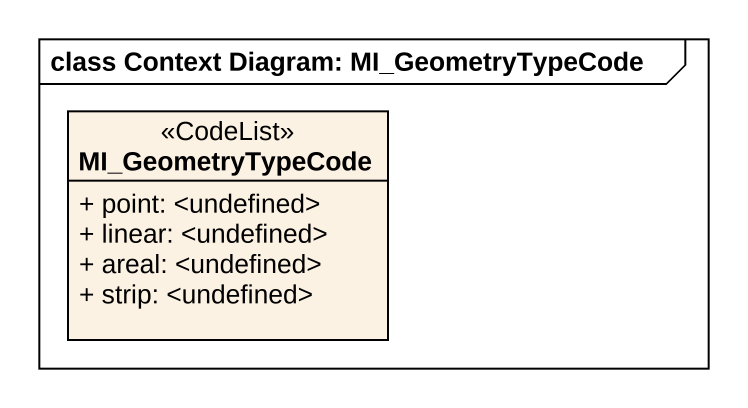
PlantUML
@startuml
mainframe class Context Diagram: MI_GeometryTypeCode
hide circle
hide empty members
skinparam classAttributeIconSize 0
class MI_GeometryTypeCode <<CodeList>> {
  + point: <undefined>
  + linear: <undefined>
  + areal: <undefined>
  + strip: <undefined>
}
@enduml
